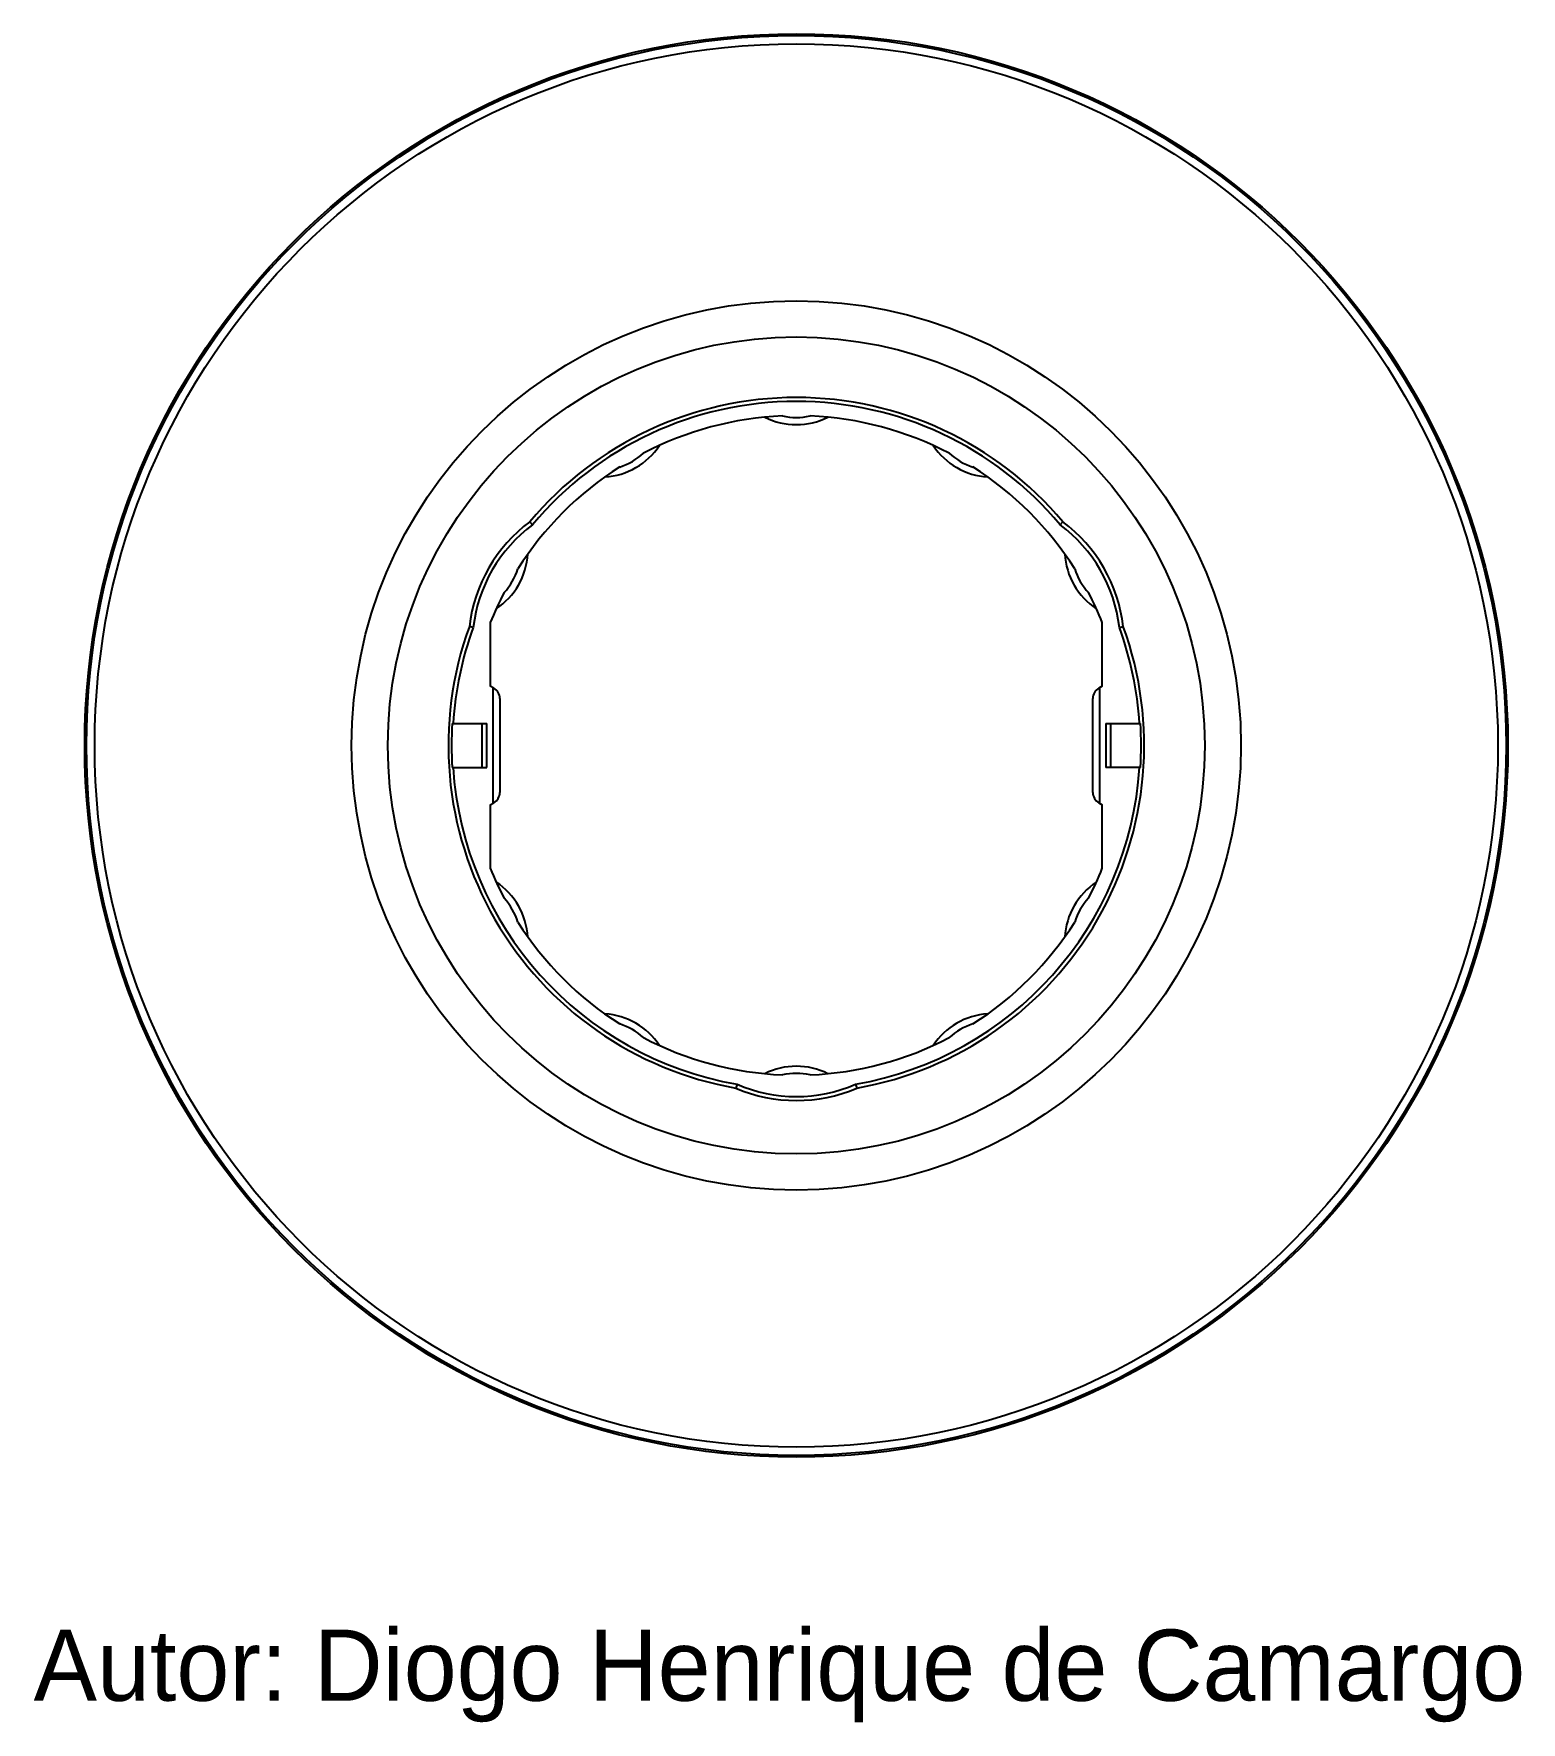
# Model space of a CAD drawing. Header units: millimetres. Extents: x 5.9 to 68.6, y 12.7 to 83.9.
import ezdxf

# ---------------------------------------------------------------- set-up
doc = ezdxf.new("R2010")
doc.units = ezdxf.units.MM
doc.header["$LTSCALE"] = 6.992074
doc.layers.get('0').update_dxf_attribs({"linetype": 'CONTINUOUS'})
doc.styles.get("Standard").update_dxf_attribs({"font": 'arial.ttf'})

msp = doc.modelspace()

# ---------------------------------------------------------------- linework, layer by layer
at = {"color": 7}
for p, q in [((26.934, 63.201), (26.818, 63.324)), ((49.172, 63.201), (49.288, 63.324)), ((24.434, 58.871), (24.27, 58.91)), ((25.153, 59.072), (25.153, 56.395)), ((50.953, 56.395), (50.953, 59.072)), ((51.672, 58.871), (51.837, 58.91)), ((25.303, 56.308), (25.153, 56.395)), ((25.253, 56.337), (25.253, 51.453)), ((50.953, 56.395), (50.803, 56.308)), ((50.853, 51.453), (50.853, 56.337)), ((25.553, 55.875), (25.553, 51.915)), ((50.553, 51.915), (50.553, 55.875)), ((23.548, 54.82), (25.003, 54.82)), ((24.803, 52.97), (24.803, 54.82)), ((25.003, 52.97), (25.003, 54.82)), ((51.103, 54.82), (52.559, 54.82)), ((51.103, 54.82), (51.103, 52.97)), ((51.303, 54.82), (51.303, 52.97)), ((23.548, 52.97), (25.003, 52.97)), ((52.559, 52.97), (51.103, 52.97)), ((25.153, 51.395), (25.303, 51.482)), ((25.153, 51.395), (25.153, 48.718)), ((50.803, 51.482), (50.953, 51.395)), ((50.953, 48.718), (50.953, 51.395)), ((35.553, 39.612), (35.505, 39.45)), ((40.553, 39.612), (40.601, 39.45))]:
    msp.add_line(p, q, dxfattribs=at)
for radius in [30, 29.925, 29.578, 18.745, 17.218]:
    msp.add_circle((38.053, 53.895), radius, dxfattribs=at)
for centre, radius, start, end in [((38.053, 53.895), 14.668, 40.00508, 139.99492), ((38.053, 53.895), 14.5, 39.92819, 140.07181), ((38.053, 53.895), 13.9, 92.38884, 117.61095), ((38.053, 70.42), 3, 243.67262, 296.32738), ((38.053, 70.42), 2.7, 257.60898, 282.39102), ((38.053, 53.895), 13.9, 62.38905, 87.61116), ((29.791, 68.206), 3, 273.67262, 326.32738), ((29.791, 68.206), 2.7, 287.60794, 312.39206), ((46.316, 68.206), 3, 213.67262, 266.32738), ((46.316, 68.206), 2.7, 227.60794, 252.39206), ((38.053, 53.895), 13.9, 122.38905, 147.61086), ((38.053, 53.895), 13.9, 32.38912, 57.61095), ((30.693, 58.144), 6.469, 126.80121, 173.19879), ((30.693, 58.144), 6.301, 126.62558, 173.37442), ((45.413, 58.144), 6.301, 6.62558, 53.37442), ((45.413, 58.144), 6.469, 6.80121, 53.19879), ((23.742, 62.157), 3, 303.67262, 356.32738), ((52.364, 62.157), 3, 183.67262, 236.32738), ((23.742, 62.157), 2.7, 317.60749, 342.39251), ((52.364, 62.157), 2.7, 197.60758, 222.39242), ((38.053, 53.895), 13.9, 152.38914, 158.13402), ((38.053, 53.895), 13.9, 21.86598, 27.61088), ((38.053, 53.895), 14.668, 160.00508, 259.99492), ((38.053, 53.895), 14.5, 159.92819, 176.34244), ((38.053, 53.895), 14.668, 280.00508, 19.99492), ((38.053, 53.895), 14.5, 3.65756, 20.07181), ((25.053, 55.875), 0.5, 0, 60), ((51.053, 55.875), 0.5, 120, 180), ((38.053, 53.895), 14.535, 176.35124, 183.64876), ((38.053, 53.895), 14.535, 356.35124, 3.64876), ((38.053, 53.895), 14.5, 183.65756, 260.07181), ((38.053, 53.895), 14.5, 279.92819, 356.34244), ((25.053, 51.915), 0.5, 300, 360), ((51.053, 51.915), 0.5, 180, 240), ((38.053, 53.895), 13.9, 201.86598, 207.61086), ((38.053, 53.895), 13.9, 332.38912, 338.13402), ((23.742, 45.632), 3, 3.67262, 56.32738), ((52.364, 45.632), 3, 123.67262, 176.32738), ((23.742, 45.632), 2.7, 17.60749, 42.39251), ((52.364, 45.632), 2.7, 137.60758, 162.39242), ((38.053, 53.895), 13.9, 212.38914, 237.61078), ((38.053, 53.895), 13.9, 302.38922, 327.61088), ((29.791, 39.584), 3, 33.67262, 86.32738), ((29.791, 39.584), 2.7, 47.60707, 72.39293), ((46.316, 39.584), 3, 93.67262, 146.32738), ((46.316, 39.584), 2.7, 107.60707, 132.39293), ((38.053, 53.895), 13.9, 242.38922, 267.61136), ((38.053, 53.895), 13.9, 272.38864, 297.61078), ((38.053, 37.37), 3, 63.67262, 116.32738), ((38.053, 37.37), 2.7, 77.60999, 102.39001), ((38.053, 45.396), 6.469, 246.80121, 293.19879), ((38.053, 45.396), 6.301, 246.62558, 293.37442)]:
    msp.add_arc(centre, radius, start, end, dxfattribs=at)

# ---------------------------------------------------------------- texts
at = {"insert": (5.898, 16.624), "char_height": 3, "attachment_point": 1}
msp.add_mtext_dynamic_manual_height_columns('{\\fBahnschrift|b0|i0|c0|p34;Autor: Diogo Henrique de Camargo}', width=66.30549, gutter_width=1, heights=[0], dxfattribs=at)

doc.saveas('drawing.dxf')
